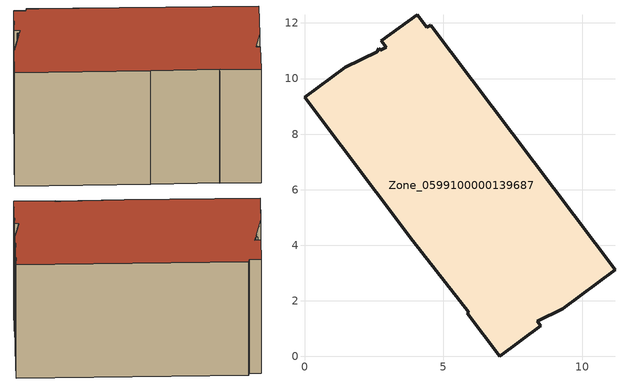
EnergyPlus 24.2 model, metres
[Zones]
Zone_0599100000139687
 floor ground (C_G): 2.62,10.97 2.67,11.09 2.72,11.02 2.93,11.12 2.76,11.35 4.06,12.3 4.4,11.85 4.54,11.92 11.17,3.12 9.3,1.71 8.38,1.27 8.5,1.11 7.03,0 5.86,1.56 5.91,1.59 3.89,4.17 0,9.32 1.47,10.4 z0
 wall outside (C_F): 0,9.32 3.89,4.17 5.91,1.59 5.86,1.56 7.03,0 8.5,1.11 8.38,1.27 9.3,1.71 11.17,3.12 4.54,11.92 4.4,11.85 4.06,12.3 2.76,11.35 2.93,11.12 2.72,11.02 2.67,11.09 2.62,10.97 1.47,10.4 0,9.32 z0:6.59
 roof outside (C_R): 2.67,11.09 2.62,10.97 1.47,10.4 0,9.32 3.89,4.17 5.91,1.59 5.86,1.56 7.03,0 8.5,1.11 8.38,1.27 9.3,1.71 11.17,3.12 4.54,11.92 4.4,11.85 4.06,12.3 2.76,11.35 2.93,11.12 2.72,11.02 z6.59
[BUILDING]
Pand.0599100000139687: North Axis=0; Terrain=City; Loads Convergence Tolerance Value=0.04; Temperature Convergence Tolerance Value=0.4; Solar Distribution=FullExterior; Maximum Number of Warmup Days=25; Minimum Number of Warmup Days=1
[Site:Location]
Rotterdam.The.Hague.AP_ZH_NLD Design_Conditions: Latitude=51.96; Longitude=4.45; Time Zone=1; Elevation=-4.5
[SITE:GROUNDTEMPERATURE:BUILDINGSURFACE]
18, 18, 18, 18, 18, 18, 18, 18, 18, 18, 18, 18
[MATERIAL] Thermal Absorptance=0.9; Solar Absorptance=0.7; Visible Absorptance=0.7
Name | Roughness | Thickness | Conductivity | Density | Specific Heat
G.D.1965 | MediumSmooth | 0.15 | 1 | 540 | 1210
F.D.1965 | Rough | 0.3 | 0.857143 | 1920 | 840
R.D.1965 | MediumRough | 0.2 | 0.08 | 1500 | 1000
[CONSTRUCTION]
C_G: G.D.1965
C_F: F.D.1965
C_R: R.D.1965
[ZONE]
Zone_0599100000139687: Type=1; Multiplier=1; Ceiling Height=Autocalculate; Volume=Autocalculate; Floor Area=autocalculate; Part of Total Floor Area=Yes
[ZONEINFILTRATION:DESIGNFLOWRATE]
Infil_Zone_0599100000139687: Zone or ZoneList or Space or SpaceList=Zone_0599100000139687; Schedule=AlwaysOn; Design Flow Rate Calculation Method=Flow/Area; Flow Rate per Floor Area=0.0042; Constant Term Coefficient=1; Temperature Term Coefficient=0; Velocity Term Coefficient=0; Velocity Squared Term Coefficient=0
[HVACTEMPLATE:ZONE:IDEALLOADSAIRSYSTEM]
Zone_0599100000139687: Maximum Heating Supply Air Temperature=50; Minimum Cooling Supply Air Temperature=13; Maximum Heating Supply Air Humidity Ratio=0.0156; Minimum Cooling Supply Air Humidity Ratio=0.0077; Heating Limit=NoLimit; Cooling Limit=NoLimit; Dehumidification Control Type=ConstantSensibleHeatRatio; Cooling Sensible Heat Ratio=0.7; Dehumidification Setpoint=60; Humidification Control Type=None; Humidification Setpoint=30; Outdoor Air Method=None; Outdoor Air Flow Rate per Person=0.00944; Outdoor Air Flow Rate per Zone Floor Area=0; Outdoor Air Flow Rate per Zone=0; Demand Controlled Ventilation Type=None; Outdoor Air Economizer Type=NoEconomizer; Heat Recovery Type=None; Sensible Heat Recovery Effectiveness=0.7; Latent Heat Recovery Effectiveness=0.65
[ZONECONTROL:THERMOSTAT]
ThermostatControl_Zone_0599100000139687: Zone or ZoneList=Zone_0599100000139687; Control Type Schedule=DualSetpointControlType; Control 1=Thermostat_Zone_0599100000139687; Temperature Difference Between Cutout And Setpoint=0
[THERMOSTATSETPOINT:DUALSETPOINT]
Thermostat_Zone_0599100000139687: Heating Setpoint Temperature Schedule=HeatingSetpoint_Zone_0599100000139687; Cooling Setpoint Temperature Schedule=CoolingSetpoint_Zone_0599100000139687
[SCHEDULE:COMPACT]
HeatingSetpoint_Zone_0599100000139687: Through: 12/31, For: AllDays, Until: 24:00, 21
CoolingSetpoint_Zone_0599100000139687: Through: 12/31, For: AllDays, Until: 24:00, 24
DualSetpointControlType: Through: 12/31, For: AllDays, Until: 24:00, 4
AlwaysOn: Through: 12/31, For: AllDays, Until: 24:00, 1
